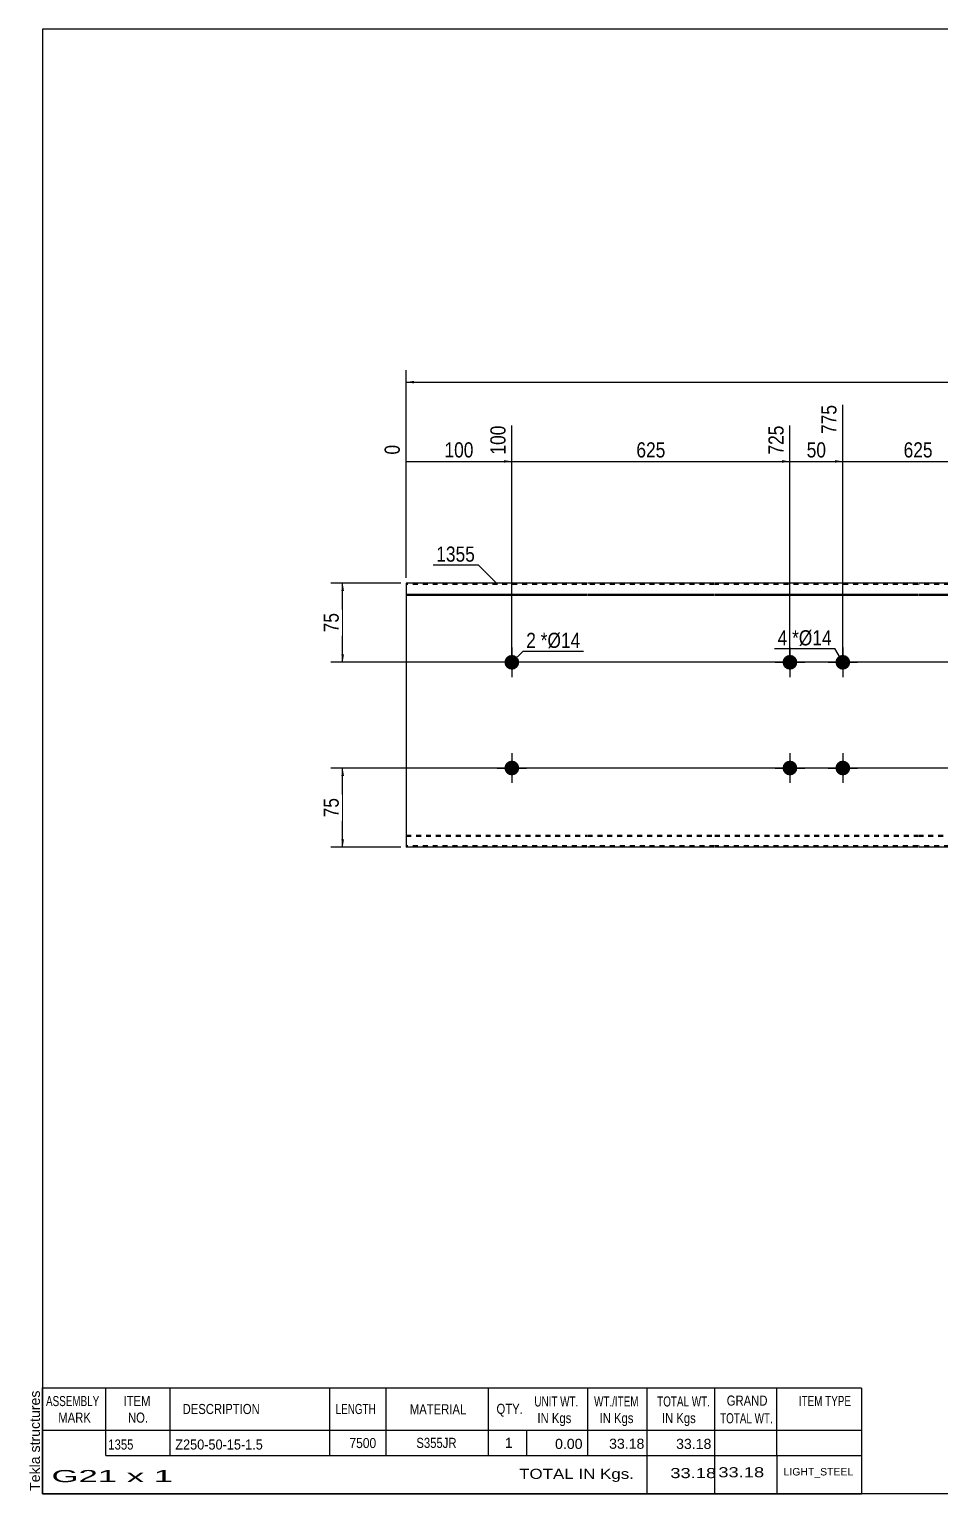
# Model space of a CAD drawing. Header units: millimetres. Extents: x -71 to 331, y -147 to 130.
# Drawn here: x -71.3 to 101.1, y -147.3 to 129.8 of the extents above; entities that cross this region are included whole.
import ezdxf

# ---------------------------------------------------------------- set-up
doc = ezdxf.new("R2010")
doc.units = ezdxf.units.MM
doc.linetypes.add('DXK_LINE_DOT1', pattern=[1.8814, 0.9407, -0.9407])
doc.styles.add('Arial', font='ARIAL.TTF', dxfattribs={"height": 0.2})
doc.styles.add('Arial Narrow', font='ARIALN.TTF', dxfattribs={"height": 0.2})

# ---------------------------------------------------------------- blocks, each defined once
blk = doc.blocks.new('Unknown-629090051-1712')
at = {"color": 5, "linetype": 'Continuous'}
for p, q in [((331.25, 129.75), (-68.75, 129.75)), ((-68.75, 129.75), (-68.75, -147.25)), ((331.25, -147.25), (331.25, 129.75)), ((-68.75, -147.25), (331.25, -147.25))]:
    blk.add_line(p, q, dxfattribs=at)
at = {"color": 174, "linetype": 'Continuous', "style": 'Arial'}
blk.add_text('Tekla structures', height=1.9102, rotation=90, dxfattribs=at).set_placement((-69.25, -146.75))
blk = doc.blocks.new('Part-629090051-1218 - 1203')
at = {"color": 2, "linetype": 'Continuous'}
for p, q in [((0, 25), (0, -25)), ((34.19, 25), (0, 25)), ((58.29, 25), (34.29, 25)), ((96.78, 25), (58.39, 25)), ((125.27, 25), (96.88, 25)), ((168.76, 25), (125.37, 25)), ((207.25, 25), (168.86, 25)), ((231.35, 25), (207.35, 25)), ((265.64, 25), (231.45, 25)), ((265.64, 25), (265.64, -25)), ((0, 22.88), (34.19, 22.88)), ((0, 22.67), (34.19, 22.67)), ((34.29, 22.88), (58.29, 22.88)), ((34.29, 22.67), (58.29, 22.67)), ((58.39, 22.88), (96.78, 22.88)), ((58.39, 22.67), (96.78, 22.67)), ((96.88, 22.88), (125.27, 22.88)), ((96.88, 22.67), (125.27, 22.67)), ((125.37, 22.88), (168.76, 22.88)), ((125.37, 22.67), (168.76, 22.67)), ((168.86, 22.88), (207.25, 22.88)), ((168.86, 22.67), (207.25, 22.67)), ((207.35, 22.88), (231.35, 22.88)), ((207.35, 22.67), (231.35, 22.67)), ((231.45, 22.88), (265.64, 22.88)), ((231.45, 22.67), (265.64, 22.67)), ((34.19, -25), (0, -25)), ((58.29, -25), (34.29, -25)), ((96.78, -25), (58.39, -25)), ((125.27, -25), (96.88, -25)), ((168.76, -25), (125.37, -25)), ((207.25, -25), (168.86, -25)), ((231.35, -25), (207.35, -25)), ((265.64, -25), (231.45, -25))]:
    blk.add_line(p, q, dxfattribs=at)
at = {"color": 7, "linetype": 'DXK_LINE_DOT1'}
for p, q in [((34.19, 24.7), (0, 24.7)), ((58.29, 24.7), (34.29, 24.7)), ((96.78, 24.7), (58.39, 24.7)), ((125.27, 24.7), (96.88, 24.7)), ((168.76, 24.7), (125.37, 24.7)), ((207.25, 24.7), (168.86, 24.7)), ((231.35, 24.7), (207.35, 24.7)), ((265.64, 24.7), (231.45, 24.7)), ((0, -22.67), (34.19, -22.67)), ((0, -22.88), (34.19, -22.88)), ((34.19, -24.7), (0, -24.7)), ((34.29, -22.67), (58.29, -22.67)), ((34.29, -22.88), (58.29, -22.88)), ((58.29, -24.7), (34.29, -24.7)), ((58.39, -22.67), (96.78, -22.67)), ((58.39, -22.88), (96.78, -22.88)), ((96.78, -24.7), (58.39, -24.7)), ((96.88, -22.67), (125.27, -22.67)), ((96.88, -22.88), (125.27, -22.88)), ((125.27, -24.7), (96.88, -24.7)), ((125.37, -22.67), (168.76, -22.67)), ((125.37, -22.88), (168.76, -22.88)), ((168.76, -24.7), (125.37, -24.7)), ((168.86, -22.67), (207.25, -22.67)), ((168.86, -22.88), (207.25, -22.88)), ((207.25, -24.7), (168.86, -24.7)), ((207.35, -22.67), (231.35, -22.67)), ((207.35, -22.88), (231.35, -22.88)), ((231.35, -24.7), (207.35, -24.7)), ((231.45, -22.67), (265.64, -22.67)), ((231.45, -22.88), (265.64, -22.88)), ((265.64, -24.7), (231.45, -24.7))]:
    blk.add_line(p, q, dxfattribs=at)
blk = doc.blocks.new('Bolt-629090051-1226 - 1203')
at = {"linetype": 'Continuous'}
for points in [[(73.99, 10, -1), (71.19, 10, -1)], [(83.99, 10, -1), (81.19, 10, -1)], [(73.99, -10, -1), (71.19, -10, -1)], [(83.99, -10, -1), (81.19, -10, -1)]]:
    blk.add_hatch(color=3, dxfattribs=at).paths.add_polyline_path(points)
at = {"color": 3, "linetype": 'Continuous'}
for p, q in [((72.59, 12.8), (72.59, 7.2)), ((82.59, 12.8), (82.59, 7.2)), ((69.79, 10), (75.39, 10)), ((79.79, 10), (85.39, 10)), ((72.59, -7.2), (72.59, -12.8)), ((82.59, -7.2), (82.59, -12.8)), ((69.79, -10), (75.39, -10)), ((79.79, -10), (85.39, -10))]:
    blk.add_line(p, q, dxfattribs=at)
blk = doc.blocks.new('Bolt-629090051-1227 - 1203')
at = {"linetype": 'Continuous'}
blk.add_hatch(color=3, dxfattribs=at).paths.add_polyline_path([(21.4, -10, -1), (18.6, -10, -1)])
at = {"color": 3, "linetype": 'Continuous'}
for p, q in [((20, -7.2), (20, -12.8)), ((17.2, -10), (22.8, -10))]:
    blk.add_line(p, q, dxfattribs=at)
blk = doc.blocks.new('Bolt-629090051-1230 - 1203')
at = {"linetype": 'Continuous'}
blk.add_hatch(color=3, dxfattribs=at).paths.add_polyline_path([(21.4, 10, -1), (18.6, 10, -1)])
at = {"color": 3, "linetype": 'Continuous'}
for p, q in [((20, 12.8), (20, 7.2)), ((22.8, 10), (17.2, 10))]:
    blk.add_line(p, q, dxfattribs=at)
blk = doc.blocks.new('StraightDimension-629090051-1324 - 1203')
at = {"linetype": 'Continuous'}
for points in [[(-12.25, -11.5), (-12, -10), (-11.75, -11.5)], [(-11.75, -23.5), (-12, -25), (-12.25, -23.5)]]:
    blk.add_hatch(color=7, dxfattribs=at).paths.add_polyline_path(points)
at = {"color": 7, "linetype": 'Continuous'}
for p, q in [((138.56, -10), (-14.25, -10)), ((-12, -25), (-12, -10)), ((-1, -25), (-14.25, -25))]:
    blk.add_line(p, q, dxfattribs=at)
at = {"color": 0}
blk.add_wipeout([(-12.15, -15.07), (-16.35, -15.07), (-16.35, -19.93), (-12.15, -19.93)], dxfattribs=at)
at = {"color": 3, "style": 'Arial Narrow'}
blk.add_text('75', height=2.863, rotation=90.0002, dxfattribs=at).set_placement((-12.75, -19.33))
blk = doc.blocks.new('StraightDimension-629090051-1266 - 1203')
at = {"linetype": 'Continuous'}
blk.add_hatch(color=7, dxfattribs=at).paths.add_polyline_path([(109.58, 48.25), (111.08, 48), (109.58, 47.75)])
at = {"color": 7, "linetype": 'Continuous'}
for p, q in [((82.59, 11), (82.59, 58.68)), ((111.08, 11), (111.08, 56.61)), ((82.59, 48), (111.08, 48))]:
    blk.add_line(p, q, dxfattribs=at)
at = {"color": 0, "linetype": 'Continuous'}
blk.add_wipeout([(110.48, 57.21), (106.28, 57.21), (106.28, 48.7), (110.48, 48.7)], dxfattribs=at)
at = {"color": 0}
blk.add_wipeout([(100.17, 48.15), (100.17, 52.35), (93.49, 52.35), (93.49, 48.15)], dxfattribs=at)
at = {"color": 3, "linetype": 'Continuous', "style": 'Arial Narrow'}
blk.add_text('1400', height=2.863, rotation=90.0002, dxfattribs=at).set_placement((109.88, 49.3))
at = {"color": 3, "style": 'Arial Narrow'}
blk.add_text('625', height=2.863, dxfattribs=at).set_placement((94.09, 48.75))
blk = doc.blocks.new('StraightDimension-629090051-1332 - 1203')
at = {"linetype": 'Continuous'}
for points in [[(1.5, 62.75), (0, 63), (1.5, 63.25)], [(264.14, 63.25), (265.64, 63), (264.14, 62.75)]]:
    blk.add_hatch(color=7, dxfattribs=at).paths.add_polyline_path(points)
at = {"color": 7, "linetype": 'Continuous'}
for p, q in [((0, 26), (0, 65.25)), ((265.64, 26), (265.64, 65.25)), ((0, 63), (265.64, 63))]:
    blk.add_line(p, q, dxfattribs=at)
at = {"color": 0}
blk.add_wipeout([(137.08, 63.15), (137.08, 67.35), (128.56, 67.35), (128.56, 63.15)], dxfattribs=at)
at = {"color": 3, "style": 'Arial Narrow'}
blk.add_text('7500', height=2.863, dxfattribs=at).set_placement((129.16, 63.75))
blk = doc.blocks.new('StraightDimension-629090051-1267 - 1203')
at = {"linetype": 'Continuous'}
blk.add_hatch(color=7, dxfattribs=at).paths.add_polyline_path([(81.09, 48.25), (82.59, 48), (81.09, 47.75)])
at = {"color": 7, "linetype": 'Continuous'}
for p, q in [((82.59, 11), (82.59, 58.68)), ((72.59, 11), (72.59, 54.78)), ((72.59, 48), (82.59, 48))]:
    blk.add_line(p, q, dxfattribs=at)
at = {"color": 0}
blk.add_wipeout([(80.02, 48.15), (80.02, 52.35), (75.16, 52.35), (75.16, 48.15)], dxfattribs=at)
at = {"color": 0, "linetype": 'Continuous'}
blk.add_wipeout([(81.99, 59.28), (77.79, 59.28), (77.79, 52.6), (81.99, 52.6)], dxfattribs=at)
at = {"color": 3, "linetype": 'Continuous', "style": 'Arial Narrow'}
blk.add_text('775', height=2.863, rotation=90.0002, dxfattribs=at).set_placement((81.39, 53.2))
at = {"color": 3, "style": 'Arial Narrow'}
blk.add_text('50', height=2.863, dxfattribs=at).set_placement((75.76, 48.75))
blk = doc.blocks.new('StraightDimension-629090051-1268 - 1203')
at = {"linetype": 'Continuous'}
blk.add_hatch(color=7, dxfattribs=at).paths.add_polyline_path([(71.09, 48.25), (72.59, 48), (71.09, 47.75)])
at = {"color": 7, "linetype": 'Continuous'}
for p, q in [((20, 11), (20, 54.78)), ((72.59, 11), (72.59, 54.78)), ((20, 48), (72.59, 48))]:
    blk.add_line(p, q, dxfattribs=at)
at = {"color": 0, "linetype": 'Continuous'}
blk.add_wipeout([(71.99, 55.38), (67.79, 55.38), (67.79, 48.7), (71.99, 48.7)], dxfattribs=at)
at = {"color": 0}
blk.add_wipeout([(49.64, 48.15), (49.64, 52.35), (42.95, 52.35), (42.95, 48.15)], dxfattribs=at)
at = {"color": 3, "linetype": 'Continuous', "style": 'Arial Narrow'}
blk.add_text('725', height=2.863, rotation=90.0002, dxfattribs=at).set_placement((71.39, 49.3))
at = {"color": 3, "style": 'Arial Narrow'}
blk.add_text('625', height=2.863, dxfattribs=at).set_placement((43.55, 48.75))
blk = doc.blocks.new('StraightDimension-629090051-1269 - 1203')
at = {"linetype": 'Continuous'}
blk.add_hatch(color=7, dxfattribs=at).paths.add_polyline_path([(18.5, 48.25), (20, 48), (18.5, 47.75)])
at = {"color": 7, "linetype": 'Continuous'}
for p, q in [((20, 11), (20, 54.78)), ((0, 26), (0, 51.13)), ((0, 48), (20, 48))]:
    blk.add_line(p, q, dxfattribs=at)
at = {"color": 0, "linetype": 'Continuous'}
for points in [[(19.4, 55.38), (15.2, 55.38), (15.2, 48.7), (19.4, 48.7)], [(-0.6, 51.73), (-4.8, 51.73), (-4.8, 48.7), (-0.6, 48.7)]]:
    blk.add_wipeout(points, dxfattribs=at)
at = {"color": 0}
blk.add_wipeout([(13.34, 48.15), (13.34, 52.35), (6.66, 52.35), (6.66, 48.15)], dxfattribs=at)
at = {"color": 3, "linetype": 'Continuous', "style": 'Arial Narrow'}
for s, height, p in [('100', 2.863, (18.8, 49.3)), ('0', 2.86, (-1.2, 49.3))]:
    blk.add_text(s, height=height, rotation=90.0002, dxfattribs=at).set_placement(p)
at = {"color": 3, "style": 'Arial Narrow'}
blk.add_text('100', height=2.863, dxfattribs=at).set_placement((7.26, 48.75))
blk = doc.blocks.new('StraightDimension-629090051-1316 - 1203')
at = {"linetype": 'Continuous'}
for points in [[(-12.25, 23.5), (-12, 25), (-11.75, 23.5)], [(-11.75, 11.5), (-12, 10), (-12.25, 11.5)]]:
    blk.add_hatch(color=7, dxfattribs=at).paths.add_polyline_path(points)
at = {"color": 7, "linetype": 'Continuous'}
for p, q in [((-1, 25), (-14.25, 25)), ((-12, 10), (-12, 25)), ((138.56, 10), (-14.25, 10))]:
    blk.add_line(p, q, dxfattribs=at)
at = {"color": 0}
blk.add_wipeout([(-12.15, 19.93), (-16.35, 19.93), (-16.35, 15.07), (-12.15, 15.07)], dxfattribs=at)
at = {"color": 3, "style": 'Arial Narrow'}
blk.add_text('75', height=2.863, rotation=90.0002, dxfattribs=at).set_placement((-12.75, 15.67))
blk = doc.blocks.new('CBS_BOM-629090051-1744')
at = {"color": 7, "linetype": 'Continuous'}
for p, q in [((-68.78, -135.28), (-68.78, -127.28)), ((-68.78, -127.28), (86.14, -127.28)), ((-56.78, -135.28), (-56.78, -127.28)), ((-44.59, -135.28), (-44.59, -127.28)), ((-14.43, -135.28), (-14.43, -127.28)), ((-3.75, -135.28), (-3.75, -127.28)), ((15.57, -135.28), (15.57, -127.28)), ((34.37, -135.28), (34.37, -127.28)), ((45.58, -135.28), (45.58, -127.28)), ((58.37, -135.28), (58.37, -127.28)), ((70.12, -135.28), (70.12, -127.28)), ((86.14, -127.29), (86.14, -135.27)), ((-68.78, -135.28), (86.14, -135.28)), ((-68.78, -140.08), (-68.78, -135.28)), ((-56.78, -140.08), (-56.78, -135.28)), ((-44.59, -140.08), (-44.59, -135.28)), ((-14.43, -140.08), (-14.43, -135.28)), ((-3.75, -140.08), (-3.75, -135.28)), ((15.57, -140.08), (15.57, -135.28)), ((22.83, -140.08), (22.83, -135.28)), ((34.37, -140.08), (34.37, -135.28)), ((45.58, -140.08), (45.58, -135.28)), ((58.37, -140.08), (58.37, -135.28)), ((70.14, -140.08), (70.14, -135.28)), ((86.14, -135.28), (86.14, -140.08)), ((-68.78, -147.28), (-68.78, -140.1)), ((-56.78, -140.08), (86.14, -140.08)), ((45.58, -147.28), (45.58, -140.1)), ((58.37, -147.28), (58.37, -140.1)), ((70.18, -147.28), (70.18, -140.1)), ((86.14, -140.08), (86.14, -147.28)), ((-68.78, -147.28), (86.14, -147.28))]:
    blk.add_line(p, q, dxfattribs=at)
at = {"color": 3, "linetype": 'Continuous', "style": 'Arial'}
for s, height, width, p in [('ASSEMBLY', 1.91, 0.7, (-68.1, -130.71)), ('ITEM', 1.91, 0.8, (-53.45, -130.71)), ('UNIT WT.', 1.91, 0.7, (24.26, -130.78)), ('WT./ITEM', 1.91, 0.7, (35.55, -130.78)), ('TOTAL WT.', 1.91, 0.7, (47.49, -130.78)), ('GRAND', 1.91, 0.8, (60.64, -130.62)), ('ITEM TYPE', 1.91, 0.7, (74.28, -130.7)), ('MARK', 1.91, 0.8, (-65.78, -133.84)), ('NO.', 1.91, 0.8, (-52.6, -133.84)), ('DESCRIPTION', 1.9102, 0.8, (-42.27, -132.21)), ('LENGTH', 1.91, 0.7, (-13.32, -132.21)), ('MATERIAL', 1.91, 0.8, (0.7, -132.26)), ('QTY.', 1.91, 0.8, (17.09, -132.18)), ('IN Kgs', 1.91, 0.8, (24.84, -133.92)), ('IN Kgs', 1.91, 0.8, (36.59, -133.92)), ('IN Kgs', 1.91, 0.8, (48.38, -133.92)), ('TOTAL WT.', 1.91, 0.7, (59.38, -133.96))]:
    blk.add_text(s, height=height, dxfattribs=dict(at, width=width)).set_placement(p)
at = {"color": 7, "linetype": 'Continuous', "style": 'Arial'}
for s, height, width, p in [('1355', 1.91, 0.8, (-56.32, -138.93)), ('Z250-50-15-1.5', 1.9102, 0.9, (-43.65, -138.93)), ('7500', 1.91, 0.85, (-10.71, -138.65)), ('S355JR', 1.91, 0.8, (1.94, -138.62))]:
    blk.add_text(s, height=height, dxfattribs=dict(at, width=width)).set_placement(p)
for s, p in [('1', (18.66, -138.62)), ('0.00', (28.17, -138.81)), ('33.18', (38.39, -138.78)), ('33.18', (51.06, -138.81))]:
    blk.add_text(s, height=1.91, dxfattribs=at).set_placement(p)
at = {"color": 6, "linetype": 'Continuous', "style": 'Arial'}
for s, height, width, p in [('G21 x 1', 2.292, 2.05, (-67.06, -145.09)), ('TOTAL IN Kgs.', 1.9102, 1.2, (21.38, -144.48)), ('33.18', 1.91, 1.3, (49.97, -144.33)), ('33.18', 1.91, 1.3, (59.04, -144.17))]:
    blk.add_text(s, height=height, dxfattribs=dict(at, width=width)).set_placement(p)
blk.add_text('LIGHT_STEEL', height=1.4135, dxfattribs=at).set_placement((71.39, -143.83))
blk = doc.blocks.new('Mark-629090051-1367 - 1203')
at = {"color": 0}
blk.add_wipeout([(72.1, 13.2), (72.1, 16.2), (70.27, 16.2), (70.27, 13.2)], dxfattribs=at)
blk.add_wipeout([(72.1, 13.2), (72.1, 16.2), (70.27, 16.2), (70.27, 13.2)], dxfattribs=at)
blk.add_wipeout([(74.27, 13.2), (74.27, 16.2), (73, 16.2), (73, 13.2)], dxfattribs=at)
blk.add_wipeout([(74.27, 13.2), (74.27, 16.2), (73, 16.2), (73, 13.2)], dxfattribs=at)
at = {"color": 3, "style": 'Arial Narrow'}
blk.add_text('4', height=2.86, dxfattribs=at).set_placement((70.27, 13.2))
at = {"color": 0}
blk.add_wipeout([(80.49, 13.2), (80.49, 16.2), (74.27, 16.2), (74.27, 13.2)], dxfattribs=at)
blk.add_wipeout([(80.49, 13.2), (80.49, 16.2), (74.27, 16.2), (74.27, 13.2)], dxfattribs=at)
at = {"color": 7, "linetype": 'Continuous'}
for p in [(69.67, 12.6), (82.59, 10)]:
    blk.add_line(p, (81.09, 12.6), dxfattribs=at)
at = {"color": 3, "style": 'Arial Narrow'}
for s, height, p in [('*', 2.86, (73, 13.2)), ('Ø14', 2.863, (74.27, 13.2))]:
    blk.add_text(s, height=height, dxfattribs=at).set_placement(p)
blk = doc.blocks.new('Mark-629090051-1335 - 1203')
at = {"color": 0}
blk.add_wipeout([(13.01, 29.04), (13.01, 32.04), (5.7, 32.04), (5.7, 29.04)], dxfattribs=at)
blk.add_wipeout([(13.01, 29.04), (13.01, 32.04), (5.7, 32.04), (5.7, 29.04)], dxfattribs=at)
at = {"color": 7, "linetype": 'Continuous'}
for p in [(5.1, 28.44), (17.15, 24.9)]:
    blk.add_line(p, (13.61, 28.44), dxfattribs=at)
at = {"color": 3, "style": 'Arial Narrow'}
blk.add_text('1355', height=2.863, dxfattribs=at).set_placement((5.7, 29.04))
blk = doc.blocks.new('MarkSet-629090051-1358 - 1203')
at = {"color": 0}
blk.add_wipeout([(24.55, 12.72), (24.55, 15.72), (22.72, 15.72), (22.72, 12.72)], dxfattribs=at)
blk.add_wipeout([(24.55, 12.72), (24.55, 15.72), (22.72, 15.72), (22.72, 12.72)], dxfattribs=at)
at = {"color": 7, "linetype": 'Continuous'}
blk.add_line((20, 10), (22.12, 12.12), dxfattribs=at)
at = {"color": 0}
blk.add_wipeout([(26.73, 12.72), (26.73, 15.72), (25.45, 15.72), (25.45, 12.72)], dxfattribs=at)
blk.add_wipeout([(26.73, 12.72), (26.73, 15.72), (25.45, 15.72), (25.45, 12.72)], dxfattribs=at)
at = {"color": 3, "style": 'Arial Narrow'}
blk.add_text('2', height=2.86, dxfattribs=at).set_placement((22.72, 12.72))
at = {"color": 0}
blk.add_wipeout([(32.94, 12.72), (32.94, 15.72), (26.73, 15.72), (26.73, 12.72)], dxfattribs=at)
blk.add_wipeout([(32.94, 12.72), (32.94, 15.72), (26.73, 15.72), (26.73, 12.72)], dxfattribs=at)
at = {"color": 7, "linetype": 'Continuous'}
blk.add_line((22.12, 12.12), (33.54, 12.12), dxfattribs=at)
at = {"color": 3, "style": 'Arial Narrow'}
for s, height, p in [('*', 2.86, (25.45, 12.72)), ('Ø14', 2.863, (26.73, 12.72))]:
    blk.add_text(s, height=height, dxfattribs=at).set_placement(p)

msp = doc.modelspace()

# ---------------------------------------------------------------- block references
for name in ['Unknown-629090051-1712', 'Part-629090051-1218 - 1203', 'Bolt-629090051-1230 - 1203', 'Bolt-629090051-1226 - 1203', 'Bolt-629090051-1227 - 1203', 'CBS_BOM-629090051-1744']:
    msp.add_blockref(name, (0, 0))

# ---------------------------------------------------------------- next in the draw order: block references
for name in ['StraightDimension-629090051-1266 - 1203', 'StraightDimension-629090051-1324 - 1203']:
    msp.add_blockref(name, (0, 0))

# ---------------------------------------------------------------- next in the draw order: block references
msp.add_blockref('StraightDimension-629090051-1332 - 1203', (0, 0))

# ---------------------------------------------------------------- next in the draw order: block references
msp.add_blockref('StraightDimension-629090051-1267 - 1203', (0, 0))

# ---------------------------------------------------------------- next in the draw order: block references
msp.add_blockref('StraightDimension-629090051-1268 - 1203', (0, 0))

# ---------------------------------------------------------------- next in the draw order: block references
msp.add_blockref('StraightDimension-629090051-1269 - 1203', (0, 0))

# ---------------------------------------------------------------- next in the draw order: block references
msp.add_blockref('StraightDimension-629090051-1316 - 1203', (0, 0))

# ---------------------------------------------------------------- next in the draw order: block references
for name in ['Mark-629090051-1335 - 1203', 'MarkSet-629090051-1358 - 1203', 'Mark-629090051-1367 - 1203']:
    msp.add_blockref(name, (0, 0))

doc.saveas('drawing.dxf')
